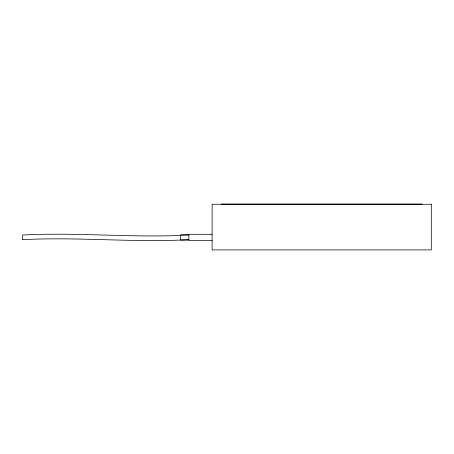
<?xml version="1.0" encoding="UTF-8"?>
<svg xmlns="http://www.w3.org/2000/svg" width="454" height="454" viewBox="0 0 454 454"><rect width="100%" height="100%" fill="white"/><g stroke="black" fill="none" stroke-linecap="round" stroke-linejoin="round"><path stroke-width="0.68" d="M22.7 239.667C78.077 236.75 133.504 242.759 188.887 239.667M188.887 235.03C133.504 238.129 78.077 232.119 22.7 235.03L22.7 239.655M221.24 204.079L422.169 204.079M212.109 234.304L188.887 234.304L188.887 240.387L212.109 240.387M188.887 234.667L180.652 234.667L180.652 240.018L188.887 240.03M431.3 204.26L212.109 204.26L212.109 249.921L431.3 249.921L431.3 204.26"/></g></svg>
